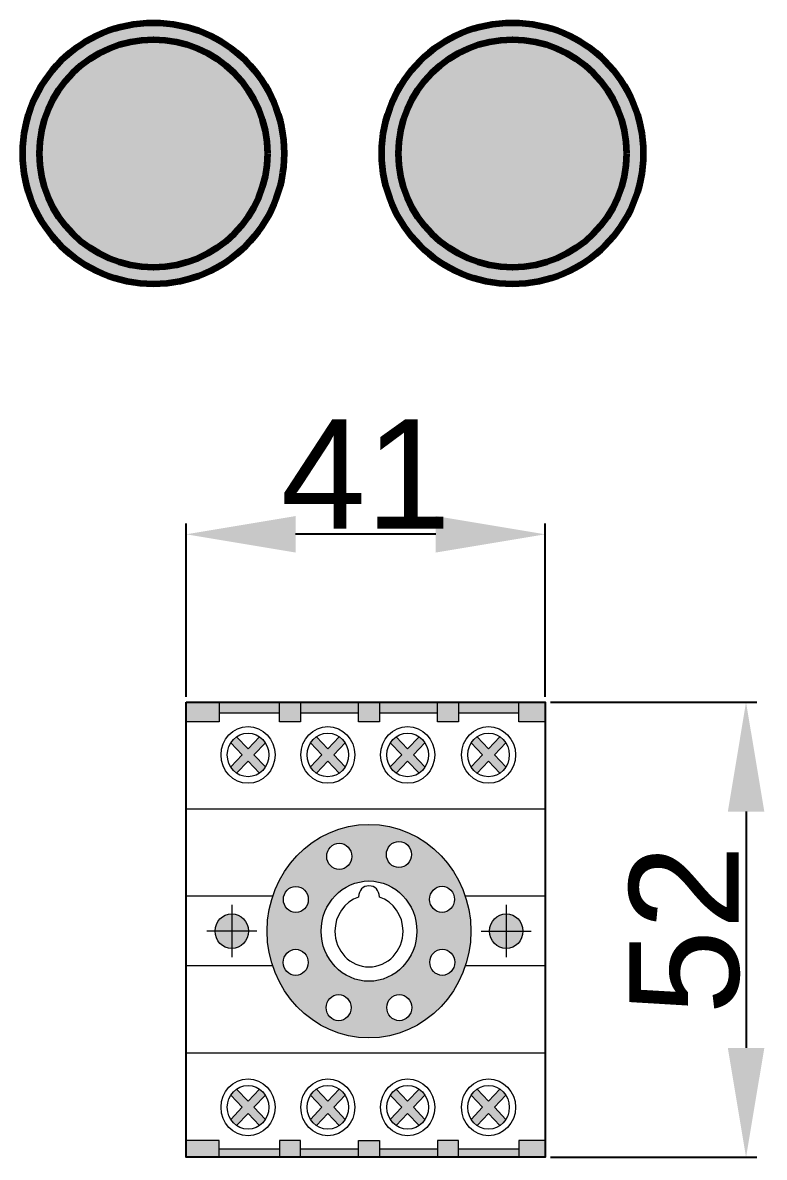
# Model space of a CAD drawing. Header units: millimetres. Extents: x 2499 to 4503, y 2704 to 3691.
# Drawn here: x 3005.8 to 3090.5, y 2974.6 to 3104.2 of the extents above; entities that cross this region are included whole.
import ezdxf

# ---------------------------------------------------------------- set-up
doc = ezdxf.new("R2010")
doc.units = ezdxf.units.MM
doc.layers.add('Geometría', color=7, linetype='Continuous', true_color=0x008000)
doc.layers.add('Rellenos sólidos', color=7, linetype='Continuous', true_color=0xffffff)
doc.layers.add('Imágenes', color=250, linetype='Continuous')
doc.styles.get("Standard").update_dxf_attribs({"font": 'arial.ttf'})
doc.dimstyles.new('ISO-25', dxfattribs={"dimtxt": 2.5, "dimasz": 2.5, "dimexe": 1.25, "dimexo": 0.625, "dimtad": 1, "dimtxsty": 'Standard', "dimcen": 2.5, "dimadec": 0, "dimazin": 0, "dimtfac": 1, "dimtmove": 0, "dimatfit": 3, "dimfxl": 1, "dimarcsym": 0})

# ---------------------------------------------------------------- blocks, each defined once
blk = doc.blocks.new('*D12')
at = {"layer": 'Defpoints', "color": 0, "transparency": 16777216}
for p in [(3065.45, 3026.57), (3065.45, 2974.57), (3088.4, 2974.57)]:
    blk.add_point(p, dxfattribs=at)
at = {"layer": 'Rellenos sólidos', "color": 0, "lineweight": -2, "transparency": 16777216}
for p, q in [((3066.08, 3026.57), (3089.65, 3026.57)), ((3088.4, 3014.07), (3088.4, 2987.07)), ((3066.08, 2974.57), (3089.65, 2974.57))]:
    blk.add_line(p, q, dxfattribs=at)
at = {"layer": 'Rellenos sólidos', "color": 0, "transparency": 16777216}
for points in [[(3086.32, 3014.07), (3090.49, 3014.07), (3088.4, 3026.57)], [(3086.32, 2987.07), (3090.49, 2987.07), (3088.4, 2974.57)]]:
    blk.add_solid(points, dxfattribs=at)
at = {"layer": 'Rellenos sólidos', "color": 0, "transparency": 16777216, "insert": (3081.4, 3000.57), "char_height": 12.5, "attachment_point": 5, "rotation": 90}
blk.add_mtext('52', dxfattribs=at)
blk = doc.blocks.new('*D13')
at = {"layer": 'Defpoints', "color": 0, "transparency": 16777216}
for p in [(3024.45, 3045.75), (3024.45, 3026.57), (3065.45, 3026.57)]:
    blk.add_point(p, dxfattribs=at)
at = {"layer": 'Rellenos sólidos', "color": 0, "lineweight": -2, "transparency": 16777216}
for p, q in [((3024.45, 3027.19), (3024.45, 3047)), ((3065.45, 3027.19), (3065.45, 3047)), ((3052.95, 3045.75), (3036.95, 3045.75))]:
    blk.add_line(p, q, dxfattribs=at)
at = {"layer": 'Rellenos sólidos', "color": 0, "transparency": 16777216}
for points in [[(3036.95, 3047.84), (3036.95, 3043.67), (3024.45, 3045.75)], [(3052.95, 3047.84), (3052.95, 3043.67), (3065.45, 3045.75)]]:
    blk.add_solid(points, dxfattribs=at)
at = {"layer": 'Rellenos sólidos', "color": 0, "transparency": 16777216, "insert": (3044.95, 3052.65), "char_height": 12.5, "attachment_point": 5}
blk.add_mtext('41', dxfattribs=at)

msp = doc.modelspace()

# ---------------------------------------------------------------- hatches: boundary and pattern name
at = {"layer": 'Imágenes', "true_color": 0xcd2027, "transparency": 33554681}
h = msp.add_hatch(color=242, dxfattribs=at)
h.dxf.hatch_style = 1
h.paths.add_polyline_path([(3005.771, 3089.274, 1), (3035.637, 3089.274, 1)])
h.paths.add_polyline_path([(3033.726, 3089.274, -1), (3007.682, 3089.274, -1)], flags=0)
h.paths.add_polyline_path([(3007.682, 3089.274, 1), (3033.726, 3089.274, 1)], flags=16)
at = {"layer": 'Imágenes', "true_color": 0x139b48, "transparency": 33554681}
h = msp.add_hatch(color=114, dxfattribs=at)
h.dxf.hatch_style = 1
h.paths.add_polyline_path([(3046.792, 3089.274, 1), (3076.658, 3089.274, 1)])
h.paths.add_polyline_path([(3074.747, 3089.274, -1), (3048.703, 3089.274, -1)], flags=16)
at = {"layer": 'Imágenes', "true_color": 0xed1f24, "transparency": 33554681}
h = msp.add_hatch(color=240, dxfattribs=at)
h.dxf.hatch_style = 1
h.paths.add_polyline_path([(3007.682, 3089.274, 1), (3033.726, 3089.274, 1)])
at = {"layer": 'Imágenes', "true_color": 0x58ba48, "transparency": 33554681}
h = msp.add_hatch(color=85, dxfattribs=at)
h.dxf.hatch_style = 1
h.paths.add_polyline_path([(3048.703, 3089.274, 1), (3074.747, 3089.274, 1)])
at = {"layer": 'Imágenes', "transparency": 33554681}
h = msp.add_hatch(color=256, dxfattribs=at)
h.dxf.hatch_style = 1
h.paths.add_polyline_path([(3028.222, 3026.57), (3024.451, 3026.57), (3024.451, 3024.321), (3028.222, 3024.321)])
h.paths.add_polyline_path([(3037.488, 3026.57), (3035.112, 3026.57), (3035.112, 3024.321), (3037.488, 3024.321)])
h.paths.add_polyline_path([(3046.517, 3026.57), (3044.141, 3026.57), (3044.141, 3024.321), (3046.517, 3024.321)])
h.paths.add_polyline_path([(3055.546, 3026.57), (3053.169, 3026.57), (3053.169, 3024.321), (3055.546, 3024.321)])
h.paths.add_polyline_path([(3065.451, 3026.57), (3062.436, 3026.57), (3062.436, 3024.321), (3065.451, 3024.321)])
h.paths.add_polyline_path([(3062.436, 2975.508), (3055.546, 2975.508), (3055.546, 2974.57), (3062.436, 2974.57)])
h.paths.add_polyline_path([(3053.169, 2975.508), (3046.517, 2975.508), (3046.517, 2974.57), (3053.169, 2974.57)])
h.paths.add_polyline_path([(3044.141, 2975.508), (3037.488, 2975.508), (3037.488, 2974.57), (3044.141, 2974.57)])
h.paths.add_polyline_path([(3035.112, 2975.508), (3028.222, 2975.508), (3028.222, 2974.57), (3035.112, 2974.57)])
h.paths.add_polyline_path([(3035.112, 3026.57), (3028.222, 3026.57), (3028.222, 3025.317), (3035.112, 3025.317)])
h.paths.add_polyline_path([(3044.141, 3026.57), (3037.488, 3026.57), (3037.488, 3025.317), (3044.141, 3025.317)])
h.paths.add_polyline_path([(3053.169, 3026.57), (3046.517, 3026.57), (3046.517, 3025.317), (3053.169, 3025.317)])
h.paths.add_polyline_path([(3062.436, 3026.57), (3055.546, 3026.57), (3055.546, 3025.317), (3062.436, 3025.317)])
at = {"layer": 'Imágenes', "true_color": 0x000000, "transparency": 33554681}
h = msp.add_hatch(color=18, dxfattribs=at)
h.dxf.hatch_style = 1
edge = h.paths.add_edge_path()
edge.add_spline(control_points=[(3033.493, 3021.917), (3033.316, 3022.196), (3033.087, 3022.435), (3032.821, 3022.621)], knot_values=[3.3693747, 3.3693747, 3.3693747, 3.3693747, 3.6309776, 3.6309776, 3.6309776, 3.6309776], degree=3, periodic=0)
edge.add_line((3032.821, 3022.621), (3031.511, 3021.249))
edge.add_line((3031.511, 3021.249), (3030.204, 3022.62))
edge.add_spline(control_points=[(3030.204, 3022.62), (3029.937, 3022.435), (3029.708, 3022.195), (3029.532, 3021.916)], knot_values=[0.3691368, 0.3691368, 0.3691368, 0.3691368, 0.6308898, 0.6308898, 0.6308898, 0.6308898], degree=3, periodic=0)
edge.add_line((3029.532, 3021.916), (3030.84, 3020.545))
edge.add_line((3030.84, 3020.545), (3029.531, 3019.172))
edge.add_spline(control_points=[(3029.531, 3019.172), (3029.708, 3018.893), (3029.937, 3018.653), (3030.203, 3018.468)], knot_values=[1.3689653, 1.3689653, 1.3689653, 1.3689653, 1.6307168, 1.6307168, 1.6307168, 1.6307168], degree=3, periodic=0)
edge.add_line((3030.203, 3018.468), (3031.511, 3019.84))
edge.add_line((3031.511, 3019.84), (3032.821, 3018.467))
edge.add_spline(control_points=[(3032.821, 3018.467), (3033.087, 3018.653), (3033.316, 3018.892), (3033.493, 3019.172)], knot_values=[2.3691689, 2.3691689, 2.3691689, 2.3691689, 2.6307701, 2.6307701, 2.6307701, 2.6307701], degree=3, periodic=0)
edge.add_line((3033.493, 3019.172), (3032.184, 3020.545))
edge.add_line((3032.184, 3020.545), (3033.493, 3021.917))
edge = h.paths.add_edge_path()
edge.add_line((3041.299, 3020.545), (3042.608, 3021.917))
edge.add_spline(control_points=[(3042.608, 3021.917), (3042.431, 3022.196), (3042.202, 3022.435), (3041.936, 3022.621)], knot_values=[3.3693704, 3.3693704, 3.3693704, 3.3693704, 3.6309425, 3.6309425, 3.6309425, 3.6309425], degree=3, periodic=0)
edge.add_line((3041.936, 3022.621), (3040.628, 3021.249))
edge.add_line((3040.628, 3021.249), (3039.319, 3022.62))
edge.add_spline(control_points=[(3039.319, 3022.62), (3039.052, 3022.435), (3038.824, 3022.195), (3038.647, 3021.916)], knot_values=[0.3692049, 0.3692049, 0.3692049, 0.3692049, 0.6307779, 0.6307779, 0.6307779, 0.6307779], degree=3, periodic=0)
edge.add_line((3038.647, 3021.916), (3039.955, 3020.545))
edge.add_line((3039.955, 3020.545), (3038.647, 3019.172))
edge.add_spline(control_points=[(3038.647, 3019.172), (3038.823, 3018.893), (3039.052, 3018.653), (3039.318, 3018.468)], knot_values=[1.3690773, 1.3690773, 1.3690773, 1.3690773, 1.6306486, 1.6306486, 1.6306486, 1.6306486], degree=3, periodic=0)
edge.add_line((3039.318, 3018.468), (3040.628, 3019.84))
edge.add_line((3040.628, 3019.84), (3041.937, 3018.467))
edge.add_spline(control_points=[(3041.937, 3018.467), (3042.203, 3018.653), (3042.432, 3018.893), (3042.608, 3019.172)], knot_values=[2.3692039, 2.3692039, 2.3692039, 2.3692039, 2.6307744, 2.6307744, 2.6307744, 2.6307744], degree=3, periodic=0)
edge.add_line((3042.608, 3019.172), (3041.299, 3020.545))
edge = h.paths.add_edge_path()
edge.add_line((3050.415, 3020.545), (3051.724, 3021.917))
edge.add_spline(control_points=[(3051.724, 3021.917), (3051.548, 3022.196), (3051.319, 3022.435), (3051.052, 3022.62)], knot_values=[3.3693599, 3.3693599, 3.3693599, 3.3693599, 3.6309036, 3.6309036, 3.6309036, 3.6309036], degree=3, periodic=0)
edge.add_line((3051.052, 3022.62), (3049.743, 3021.249))
edge.add_line((3049.743, 3021.249), (3048.434, 3022.62))
edge.add_spline(control_points=[(3048.434, 3022.62), (3048.168, 3022.435), (3047.939, 3022.195), (3047.762, 3021.916)], knot_values=[0.3692048, 0.3692048, 0.3692048, 0.3692048, 0.6307776, 0.6307776, 0.6307776, 0.6307776], degree=3, periodic=0)
edge.add_line((3047.762, 3021.916), (3049.071, 3020.545))
edge.add_line((3049.071, 3020.545), (3047.762, 3019.172))
edge.add_spline(control_points=[(3047.762, 3019.172), (3047.939, 3018.893), (3048.168, 3018.653), (3048.434, 3018.468)], knot_values=[1.3690776, 1.3690776, 1.3690776, 1.3690776, 1.6306488, 1.6306488, 1.6306488, 1.6306488], degree=3, periodic=0)
edge.add_line((3048.434, 3018.468), (3049.743, 3019.84))
edge.add_line((3049.743, 3019.84), (3051.053, 3018.467))
edge.add_spline(control_points=[(3051.053, 3018.467), (3051.319, 3018.653), (3051.548, 3018.893), (3051.725, 3019.172)], knot_values=[2.3692428, 2.3692428, 2.3692428, 2.3692428, 2.6307849, 2.6307849, 2.6307849, 2.6307849], degree=3, periodic=0)
edge.add_line((3051.725, 3019.172), (3050.415, 3020.545))
edge = h.paths.add_edge_path()
edge.add_line((3059.653, 3020.545), (3060.963, 3021.916))
edge.add_spline(control_points=[(3060.963, 3021.916), (3060.786, 3022.195), (3060.557, 3022.435), (3060.29, 3022.621)], knot_values=[3.3692596, 3.3692596, 3.3692596, 3.3692596, 3.6310082, 3.6310082, 3.6310082, 3.6310082], degree=3, periodic=0)
edge.add_line((3060.29, 3022.621), (3058.982, 3021.249))
edge.add_line((3058.982, 3021.249), (3057.673, 3022.62))
edge.add_spline(control_points=[(3057.673, 3022.62), (3057.407, 3022.435), (3057.178, 3022.195), (3057.001, 3021.916)], knot_values=[0.369207, 0.369207, 0.369207, 0.369207, 0.6307791, 0.6307791, 0.6307791, 0.6307791], degree=3, periodic=0)
edge.add_line((3057.001, 3021.916), (3058.309, 3020.545))
edge.add_line((3058.309, 3020.545), (3057.001, 3019.172))
edge.add_spline(control_points=[(3057.001, 3019.172), (3057.177, 3018.893), (3057.406, 3018.653), (3057.672, 3018.468)], knot_values=[1.3690761, 1.3690761, 1.3690761, 1.3690761, 1.6306466, 1.6306466, 1.6306466, 1.6306466], degree=3, periodic=0)
edge.add_line((3057.672, 3018.468), (3058.982, 3019.84))
edge.add_line((3058.982, 3019.84), (3060.291, 3018.467))
edge.add_spline(control_points=[(3060.291, 3018.467), (3060.557, 3018.653), (3060.786, 3018.893), (3060.963, 3019.172)], knot_values=[2.3691382, 2.3691382, 2.3691382, 2.3691382, 2.6308852, 2.6308852, 2.6308852, 2.6308852], degree=3, periodic=0)
edge.add_line((3060.963, 3019.172), (3059.653, 3020.545))
edge = h.paths.add_edge_path()
edge.add_line((3032.184, 2980.281), (3033.493, 2981.653))
edge.add_spline(control_points=[(3033.493, 2981.653), (3033.316, 2981.932), (3033.087, 2982.172), (3032.82, 2982.357)], knot_values=[3.3693768, 3.3693768, 3.3693768, 3.3693768, 3.6311163, 3.6311163, 3.6311163, 3.6311163], degree=3, periodic=0)
edge.add_line((3032.82, 2982.357), (3031.511, 2980.985))
edge.add_line((3031.511, 2980.985), (3030.204, 2982.357))
edge.add_spline(control_points=[(3030.204, 2982.357), (3029.938, 2982.171), (3029.708, 2981.931), (3029.532, 2981.652)], knot_values=[0.3689983, 0.3689983, 0.3689983, 0.3689983, 0.6308877, 0.6308877, 0.6308877, 0.6308877], degree=3, periodic=0)
edge.add_line((3029.532, 2981.652), (3030.84, 2980.281))
edge.add_line((3030.84, 2980.281), (3029.531, 2978.909))
edge.add_spline(control_points=[(3029.531, 2978.909), (3029.708, 2978.629), (3029.937, 2978.389), (3030.203, 2978.204)], knot_values=[1.3688249, 1.3688249, 1.3688249, 1.3688249, 1.6307162, 1.6307162, 1.6307162, 1.6307162], degree=3, periodic=0)
edge.add_line((3030.203, 2978.204), (3031.511, 2979.577))
edge.add_line((3031.511, 2979.577), (3032.821, 2978.203))
edge.add_spline(control_points=[(3032.821, 2978.203), (3033.087, 2978.389), (3033.316, 2978.629), (3033.493, 2978.908)], knot_values=[2.3691695, 2.3691695, 2.3691695, 2.3691695, 2.6309105, 2.6309105, 2.6309105, 2.6309105], degree=3, periodic=0)
edge.add_line((3033.493, 2978.908), (3032.184, 2980.281))
edge = h.paths.add_edge_path()
edge.add_line((3040.628, 2979.577), (3041.937, 2978.204))
edge.add_spline(control_points=[(3041.937, 2978.204), (3042.203, 2978.389), (3042.432, 2978.629), (3042.609, 2978.908)], knot_values=[2.3692046, 2.3692046, 2.3692046, 2.3692046, 2.6309147, 2.6309147, 2.6309147, 2.6309147], degree=3, periodic=0)
edge.add_line((3042.609, 2978.908), (3041.299, 2980.281))
edge.add_line((3041.299, 2980.281), (3042.608, 2981.653))
edge.add_spline(control_points=[(3042.608, 2981.653), (3042.431, 2981.932), (3042.202, 2982.172), (3041.936, 2982.357)], knot_values=[3.3693725, 3.3693725, 3.3693725, 3.3693725, 3.6310811, 3.6310811, 3.6310811, 3.6310811], degree=3, periodic=0)
edge.add_line((3041.936, 2982.357), (3040.628, 2980.985))
edge.add_line((3040.628, 2980.985), (3039.319, 2982.357))
edge.add_spline(control_points=[(3039.319, 2982.357), (3039.053, 2982.171), (3038.824, 2981.931), (3038.647, 2981.652)], knot_values=[0.3690663, 0.3690663, 0.3690663, 0.3690663, 0.6307758, 0.6307758, 0.6307758, 0.6307758], degree=3, periodic=0)
edge.add_line((3038.647, 2981.652), (3039.955, 2980.281))
edge.add_line((3039.955, 2980.281), (3038.646, 2978.909))
edge.add_spline(control_points=[(3038.646, 2978.909), (3038.823, 2978.629), (3039.052, 2978.389), (3039.318, 2978.204)], knot_values=[1.368937, 1.368937, 1.368937, 1.368937, 1.6306479, 1.6306479, 1.6306479, 1.6306479], degree=3, periodic=0)
edge.add_line((3039.318, 2978.204), (3040.628, 2979.577))
edge = h.paths.add_edge_path()
edge.add_line((3050.415, 2980.281), (3051.724, 2981.653))
edge.add_spline(control_points=[(3051.724, 2981.653), (3051.548, 2981.932), (3051.318, 2982.172), (3051.052, 2982.357)], knot_values=[3.3693621, 3.3693621, 3.3693621, 3.3693621, 3.6310422, 3.6310422, 3.6310422, 3.6310422], degree=3, periodic=0)
edge.add_line((3051.052, 2982.357), (3049.743, 2980.985))
edge.add_line((3049.743, 2980.985), (3048.435, 2982.357))
edge.add_spline(control_points=[(3048.435, 2982.357), (3048.168, 2982.171), (3047.939, 2981.931), (3047.762, 2981.652)], knot_values=[0.3690662, 0.3690662, 0.3690662, 0.3690662, 0.6307754, 0.6307754, 0.6307754, 0.6307754], degree=3, periodic=0)
edge.add_line((3047.762, 2981.652), (3049.071, 2980.281))
edge.add_line((3049.071, 2980.281), (3047.762, 2978.909))
edge.add_spline(control_points=[(3047.762, 2978.909), (3047.939, 2978.629), (3048.168, 2978.389), (3048.434, 2978.204)], knot_values=[1.3689372, 1.3689372, 1.3689372, 1.3689372, 1.6306481, 1.6306481, 1.6306481, 1.6306481], degree=3, periodic=0)
edge.add_line((3048.434, 2978.204), (3049.743, 2979.577))
edge.add_line((3049.743, 2979.577), (3051.053, 2978.204))
edge.add_spline(control_points=[(3051.053, 2978.204), (3051.319, 2978.389), (3051.548, 2978.629), (3051.725, 2978.908)], knot_values=[2.3692434, 2.3692434, 2.3692434, 2.3692434, 2.6309253, 2.6309253, 2.6309253, 2.6309253], degree=3, periodic=0)
edge.add_line((3051.725, 2978.908), (3050.415, 2980.281))
edge = h.paths.add_edge_path()
edge.add_line((3059.653, 2980.281), (3060.963, 2981.652))
edge.add_spline(control_points=[(3060.963, 2981.652), (3060.786, 2981.932), (3060.557, 2982.172), (3060.29, 2982.357)], knot_values=[3.3692618, 3.3692618, 3.3692618, 3.3692618, 3.6311468, 3.6311468, 3.6311468, 3.6311468], degree=3, periodic=0)
edge.add_line((3060.29, 2982.357), (3058.982, 2980.985))
edge.add_line((3058.982, 2980.985), (3057.673, 2982.357))
edge.add_spline(control_points=[(3057.673, 2982.357), (3057.407, 2982.171), (3057.178, 2981.931), (3057.001, 2981.652)], knot_values=[0.3690684, 0.3690684, 0.3690684, 0.3690684, 0.6307769, 0.6307769, 0.6307769, 0.6307769], degree=3, periodic=0)
edge.add_line((3057.001, 2981.652), (3058.309, 2980.281))
edge.add_line((3058.309, 2980.281), (3057, 2978.909))
edge.add_spline(control_points=[(3057, 2978.909), (3057.177, 2978.629), (3057.406, 2978.389), (3057.672, 2978.204)], knot_values=[1.3689358, 1.3689358, 1.3689358, 1.3689358, 1.6306459, 1.6306459, 1.6306459, 1.6306459], degree=3, periodic=0)
edge.add_line((3057.672, 2978.204), (3058.982, 2979.577))
edge.add_line((3058.982, 2979.577), (3060.291, 2978.203))
edge.add_spline(control_points=[(3060.291, 2978.203), (3060.557, 2978.389), (3060.786, 2978.629), (3060.963, 2978.909)], knot_values=[2.3691388, 2.3691388, 2.3691388, 2.3691388, 2.6310256, 2.6310256, 2.6310256, 2.6310256], degree=3, periodic=0)
edge.add_line((3060.963, 2978.909), (3059.653, 2980.281))
at = {"layer": 'Imágenes', "transparency": 33554681}
h = msp.add_hatch(color=256, dxfattribs=at)
h.dxf.hatch_style = 1
edge = h.paths.add_edge_path(flags=0)
edge.add_spline(control_points=[(3045.329, 2996.327), (3047.476, 2996.327), (3049.226, 2998.162), (3049.226, 3000.412)], knot_values=[2, 2, 2, 2, 3, 3, 3, 3], degree=3, periodic=0)
edge.add_spline(control_points=[(3049.226, 3000.412), (3049.226, 3002.182), (3048.115, 3003.778), (3046.518, 3004.304)], knot_values=[3, 3, 3, 3, 3.9998416, 3.9998416, 3.9998416, 3.9998416], degree=3, periodic=0)
edge.add_spline(control_points=[(3046.518, 3004.304), (3046.518, 3004.319), (3046.518, 3004.333), (3046.518, 3004.347)], knot_values=[0.0280486, 0.0280486, 0.0280486, 0.0280486, 1, 1, 1, 1], degree=3, periodic=0)
edge.add_spline(control_points=[(3046.518, 3004.347), (3046.518, 3005.033), (3045.984, 3005.592), (3045.329, 3005.592)], knot_values=[1, 1, 1, 1, 2, 2, 2, 2], degree=3, periodic=0)
edge.add_spline(control_points=[(3045.329, 3005.592), (3044.675, 3005.592), (3044.142, 3005.033), (3044.142, 3004.347)], knot_values=[2, 2, 2, 2, 3, 3, 3, 3], degree=3, periodic=0)
edge.add_spline(control_points=[(3044.142, 3004.347), (3044.142, 3004.333), (3044.142, 3004.319), (3044.142, 3004.305)], knot_values=[3, 3, 3, 3, 3.9664091, 3.9664091, 3.9664091, 3.9664091], degree=3, periodic=0)
edge.add_spline(control_points=[(3044.142, 3004.305), (3042.544, 3003.778), (3041.433, 3002.182), (3041.433, 3000.412)], knot_values=[0, 0, 0, 0, 1, 1, 1, 1], degree=3, periodic=0)
edge.add_spline(control_points=[(3041.433, 3000.412), (3041.433, 2998.162), (3043.184, 2996.327), (3045.329, 2996.327)], knot_values=[1, 1, 1, 1, 2, 2, 2, 2], degree=3, periodic=0)
edge = h.paths.add_edge_path()
edge.add_spline(control_points=[(3056.971, 3000.412), (3056.971, 3007.132), (3051.742, 3012.614), (3045.329, 3012.614)], knot_values=[3, 3, 3, 3, 4, 4, 4, 4], degree=3, periodic=0)
edge.add_spline(control_points=[(3045.329, 3012.614), (3038.918, 3012.614), (3033.687, 3007.132), (3033.687, 3000.412)], knot_values=[0, 0, 0, 0, 1, 1, 1, 1], degree=3, periodic=0)
edge.add_spline(control_points=[(3033.687, 3000.412), (3033.687, 2993.69), (3038.918, 2988.209), (3045.329, 2988.209)], knot_values=[1, 1, 1, 1, 2, 2, 2, 2], degree=3, periodic=0)
edge.add_spline(control_points=[(3045.329, 2988.209), (3051.742, 2988.209), (3056.971, 2993.69), (3056.971, 3000.412)], knot_values=[2, 2, 2, 2, 3, 3, 3, 3], degree=3, periodic=0)
edge = h.paths.add_edge_path(flags=16)
edge.add_spline(control_points=[(3052.246, 3004.042), (3052.246, 3004.866), (3052.885, 3005.537), (3053.671, 3005.537)], knot_values=[0, 0, 0, 0, 1, 1, 1, 1], degree=3, periodic=0)
edge.add_spline(control_points=[(3053.671, 3005.537), (3054.456, 3005.537), (3055.096, 3004.866), (3055.096, 3004.042)], knot_values=[3, 3, 3, 3, 4, 4, 4, 4], degree=3, periodic=0)
edge.add_spline(control_points=[(3055.096, 3004.042), (3055.096, 3003.22), (3054.456, 3002.549), (3053.671, 3002.549)], knot_values=[2, 2, 2, 2, 3, 3, 3, 3], degree=3, periodic=0)
edge.add_spline(control_points=[(3053.671, 3002.549), (3052.885, 3002.549), (3052.246, 3003.22), (3052.246, 3004.042)], knot_values=[1, 1, 1, 1, 2, 2, 2, 2], degree=3, periodic=0)
edge = h.paths.add_edge_path(flags=16)
edge.add_spline(control_points=[(3050.168, 3009.168), (3050.168, 3008.345), (3049.528, 3007.673), (3048.742, 3007.673)], knot_values=[2, 2, 2, 2, 3, 3, 3, 3], degree=3, periodic=0)
edge.add_spline(control_points=[(3048.742, 3007.673), (3047.957, 3007.673), (3047.317, 3008.345), (3047.317, 3009.168)], knot_values=[1, 1, 1, 1, 2, 2, 2, 2], degree=3, periodic=0)
edge.add_spline(control_points=[(3047.317, 3009.168), (3047.317, 3009.991), (3047.957, 3010.661), (3048.742, 3010.661)], knot_values=[0, 0, 0, 0, 1, 1, 1, 1], degree=3, periodic=0)
edge.add_spline(control_points=[(3048.742, 3010.661), (3049.528, 3010.661), (3050.168, 3009.991), (3050.168, 3009.168)], knot_values=[3, 3, 3, 3, 4, 4, 4, 4], degree=3, periodic=0)
edge = h.paths.add_edge_path(flags=16)
edge.add_spline(control_points=[(3045.329, 3006.14), (3048.339, 3006.14), (3050.794, 3003.567), (3050.794, 3000.412)], knot_values=[3, 3, 3, 3, 4, 4, 4, 4], degree=3, periodic=0)
edge.add_spline(control_points=[(3050.794, 3000.412), (3050.794, 2997.257), (3048.339, 2994.684), (3045.329, 2994.684)], knot_values=[2, 2, 2, 2, 3, 3, 3, 3], degree=3, periodic=0)
edge.add_spline(control_points=[(3045.329, 2994.684), (3042.32, 2994.684), (3039.865, 2997.257), (3039.865, 3000.412)], knot_values=[1, 1, 1, 1, 2, 2, 2, 2], degree=3, periodic=0)
edge.add_spline(control_points=[(3039.865, 3000.412), (3039.865, 3003.567), (3042.32, 3006.14), (3045.329, 3006.14)], knot_values=[0, 0, 0, 0, 1, 1, 1, 1], degree=3, periodic=0)
edge = h.paths.add_edge_path(flags=0)
edge.add_spline(control_points=[(3046.518, 3004.304), (3048.115, 3003.778), (3049.226, 3002.182), (3049.226, 3000.412)], knot_values=[3, 3, 3, 3, 3.9998416, 3.9998416, 3.9998416, 3.9998416], degree=3, periodic=0)
edge.add_spline(control_points=[(3049.226, 3000.412), (3049.226, 2998.162), (3047.476, 2996.327), (3045.329, 2996.327)], knot_values=[2, 2, 2, 2, 3, 3, 3, 3], degree=3, periodic=0)
edge.add_spline(control_points=[(3045.329, 2996.327), (3043.184, 2996.327), (3041.433, 2998.162), (3041.433, 3000.412)], knot_values=[1, 1, 1, 1, 2, 2, 2, 2], degree=3, periodic=0)
edge.add_spline(control_points=[(3041.433, 3000.412), (3041.433, 3002.182), (3042.544, 3003.778), (3044.142, 3004.305)], knot_values=[0, 0, 0, 0, 1, 1, 1, 1], degree=3, periodic=0)
edge.add_spline(control_points=[(3044.142, 3004.305), (3044.142, 3004.319), (3044.142, 3004.333), (3044.142, 3004.347)], knot_values=[3, 3, 3, 3, 3.9664091, 3.9664091, 3.9664091, 3.9664091], degree=3, periodic=0)
edge.add_spline(control_points=[(3044.142, 3004.347), (3044.142, 3005.033), (3044.675, 3005.592), (3045.329, 3005.592)], knot_values=[2, 2, 2, 2, 3, 3, 3, 3], degree=3, periodic=0)
edge.add_spline(control_points=[(3045.329, 3005.592), (3045.984, 3005.592), (3046.518, 3005.033), (3046.518, 3004.347)], knot_values=[1, 1, 1, 1, 2, 2, 2, 2], degree=3, periodic=0)
edge.add_spline(control_points=[(3046.518, 3004.347), (3046.518, 3004.333), (3046.518, 3004.319), (3046.518, 3004.304)], knot_values=[0.0280486, 0.0280486, 0.0280486, 0.0280486, 1, 1, 1, 1], degree=3, periodic=0)
edge = h.paths.add_edge_path(flags=16)
edge.add_spline(control_points=[(3053.699, 2998.348), (3054.484, 2998.348), (3055.124, 2997.677), (3055.124, 2996.855)], knot_values=[3, 3, 3, 3, 4, 4, 4, 4], degree=3, periodic=0)
edge.add_spline(control_points=[(3055.124, 2996.855), (3055.124, 2996.031), (3054.484, 2995.36), (3053.699, 2995.36)], knot_values=[2, 2, 2, 2, 3, 3, 3, 3], degree=3, periodic=0)
edge.add_spline(control_points=[(3053.699, 2995.36), (3052.914, 2995.36), (3052.274, 2996.031), (3052.274, 2996.855)], knot_values=[1, 1, 1, 1, 2, 2, 2, 2], degree=3, periodic=0)
edge.add_spline(control_points=[(3052.274, 2996.855), (3052.274, 2997.677), (3052.914, 2998.348), (3053.699, 2998.348)], knot_values=[0, 0, 0, 0, 1, 1, 1, 1], degree=3, periodic=0)
edge = h.paths.add_edge_path(flags=16)
edge.add_spline(control_points=[(3043.35, 3008.953), (3043.35, 3008.13), (3042.71, 3007.459), (3041.924, 3007.459)], knot_values=[2, 2, 2, 2, 3, 3, 3, 3], degree=3, periodic=0)
edge.add_spline(control_points=[(3041.924, 3007.459), (3041.14, 3007.459), (3040.499, 3008.13), (3040.499, 3008.953)], knot_values=[1, 1, 1, 1, 2, 2, 2, 2], degree=3, periodic=0)
edge.add_spline(control_points=[(3040.499, 3008.953), (3040.499, 3009.776), (3041.14, 3010.447), (3041.924, 3010.447)], knot_values=[0, 0, 0, 0, 1, 1, 1, 1], degree=3, periodic=0)
edge.add_spline(control_points=[(3041.924, 3010.447), (3042.71, 3010.447), (3043.35, 3009.776), (3043.35, 3008.953)], knot_values=[3, 3, 3, 3, 4, 4, 4, 4], degree=3, periodic=0)
edge = h.paths.add_edge_path(flags=16)
edge.add_spline(control_points=[(3036.973, 3005.522), (3037.758, 3005.522), (3038.398, 3004.851), (3038.398, 3004.027)], knot_values=[3, 3, 3, 3, 4, 4, 4, 4], degree=3, periodic=0)
edge.add_spline(control_points=[(3038.398, 3004.027), (3038.398, 3003.204), (3037.758, 3002.534), (3036.973, 3002.534)], knot_values=[2, 2, 2, 2, 3, 3, 3, 3], degree=3, periodic=0)
edge.add_spline(control_points=[(3036.973, 3002.534), (3036.187, 3002.534), (3035.547, 3003.204), (3035.547, 3004.027)], knot_values=[1, 1, 1, 1, 2, 2, 2, 2], degree=3, periodic=0)
edge.add_spline(control_points=[(3035.547, 3004.027), (3035.547, 3004.851), (3036.187, 3005.522), (3036.973, 3005.522)], knot_values=[0, 0, 0, 0, 1, 1, 1, 1], degree=3, periodic=0)
edge = h.paths.add_edge_path(flags=16)
edge.add_spline(control_points=[(3048.787, 2993.168), (3049.572, 2993.168), (3050.212, 2992.498), (3050.212, 2991.675)], knot_values=[3, 3, 3, 3, 4, 4, 4, 4], degree=3, periodic=0)
edge.add_spline(control_points=[(3050.212, 2991.675), (3050.212, 2990.852), (3049.572, 2990.18), (3048.787, 2990.18)], knot_values=[2, 2, 2, 2, 3, 3, 3, 3], degree=3, periodic=0)
edge.add_spline(control_points=[(3048.787, 2990.18), (3048.002, 2990.18), (3047.361, 2990.852), (3047.361, 2991.675)], knot_values=[1, 1, 1, 1, 2, 2, 2, 2], degree=3, periodic=0)
edge.add_spline(control_points=[(3047.361, 2991.675), (3047.361, 2992.498), (3048.002, 2993.168), (3048.787, 2993.168)], knot_values=[0, 0, 0, 0, 1, 1, 1, 1], degree=3, periodic=0)
edge = h.paths.add_edge_path(flags=16)
edge.add_spline(control_points=[(3036.956, 2998.333), (3037.741, 2998.333), (3038.382, 2997.662), (3038.382, 2996.839)], knot_values=[3, 3, 3, 3, 4, 4, 4, 4], degree=3, periodic=0)
edge.add_spline(control_points=[(3038.382, 2996.839), (3038.382, 2996.016), (3037.741, 2995.345), (3036.956, 2995.345)], knot_values=[2, 2, 2, 2, 3, 3, 3, 3], degree=3, periodic=0)
edge.add_spline(control_points=[(3036.956, 2995.345), (3036.171, 2995.345), (3035.531, 2996.016), (3035.531, 2996.839)], knot_values=[1, 1, 1, 1, 2, 2, 2, 2], degree=3, periodic=0)
edge.add_spline(control_points=[(3035.531, 2996.839), (3035.531, 2997.662), (3036.171, 2998.333), (3036.956, 2998.333)], knot_values=[0, 0, 0, 0, 1, 1, 1, 1], degree=3, periodic=0)
edge = h.paths.add_edge_path(flags=16)
edge.add_spline(control_points=[(3041.862, 2993.162), (3042.647, 2993.162), (3043.287, 2992.491), (3043.287, 2991.668)], knot_values=[3, 3, 3, 3, 4, 4, 4, 4], degree=3, periodic=0)
edge.add_spline(control_points=[(3043.287, 2991.668), (3043.287, 2990.845), (3042.647, 2990.174), (3041.862, 2990.174)], knot_values=[2, 2, 2, 2, 3, 3, 3, 3], degree=3, periodic=0)
edge.add_spline(control_points=[(3041.862, 2990.174), (3041.076, 2990.174), (3040.436, 2990.845), (3040.436, 2991.668)], knot_values=[1, 1, 1, 1, 2, 2, 2, 2], degree=3, periodic=0)
edge.add_spline(control_points=[(3040.436, 2991.668), (3040.436, 2992.491), (3041.076, 2993.162), (3041.862, 2993.162)], knot_values=[0, 0, 0, 0, 1, 1, 1, 1], degree=3, periodic=0)
edge = h.paths.add_edge_path()
edge.add_line((3062.911, 3000.412), (3061.01, 3000.412))
edge.add_line((3061.01, 3000.412), (3061.01, 2998.42))
edge.add_spline(control_points=[(3061.01, 2998.42), (3061.01, 2998.42), (3061.01, 2998.42), (3061.011, 2998.42)], knot_values=[1.9997579, 1.9997579, 1.9997579, 1.9997579, 2, 2, 2, 2], degree=3, periodic=0)
edge.add_spline(control_points=[(3061.011, 2998.42), (3062.058, 2998.42), (3062.911, 2999.314), (3062.911, 3000.412)], knot_values=[2, 2, 2, 2, 3, 3, 3, 3], degree=3, periodic=0)
edge = h.paths.add_edge_path()
edge.add_spline(control_points=[(3062.911, 3000.412), (3062.911, 3001.509), (3062.058, 3002.404), (3061.011, 3002.404)], knot_values=[3, 3, 3, 3, 4, 4, 4, 4], degree=3, periodic=0)
edge.add_spline(control_points=[(3061.011, 3002.404), (3061.01, 3002.404), (3061.01, 3002.404), (3061.01, 3002.404)], knot_values=[0, 0, 0, 0, 0.0002421, 0.0002421, 0.0002421, 0.0002421], degree=3, periodic=0)
edge.add_line((3061.01, 3002.404), (3061.01, 3000.412))
edge.add_line((3061.01, 3000.412), (3062.911, 3000.412))
edge = h.paths.add_edge_path()
edge.add_spline(control_points=[(3061.01, 3002.404), (3059.964, 3002.403), (3059.111, 3001.509), (3059.111, 3000.412)], knot_values=[0.0002421, 0.0002421, 0.0002421, 0.0002421, 1, 1, 1, 1], degree=3, periodic=0)
edge.add_line((3059.111, 3000.412), (3061.01, 3000.412))
edge.add_line((3061.01, 3000.412), (3061.01, 3002.404))
edge = h.paths.add_edge_path()
edge.add_line((3061.01, 3000.412), (3059.111, 3000.412))
edge.add_spline(control_points=[(3059.111, 3000.412), (3059.111, 2999.314), (3059.964, 2998.42), (3061.01, 2998.42)], knot_values=[1, 1, 1, 1, 1.9997579, 1.9997579, 1.9997579, 1.9997579], degree=3, periodic=0)
edge.add_line((3061.01, 2998.42), (3061.01, 3000.412))
edge = h.paths.add_edge_path()
edge.add_line((3029.648, 3000.412), (3027.748, 3000.412))
edge.add_spline(control_points=[(3027.748, 3000.412), (3027.748, 2999.314), (3028.601, 2998.42), (3029.648, 2998.42)], knot_values=[1, 1, 1, 1, 1.9997583, 1.9997583, 1.9997583, 1.9997583], degree=3, periodic=0)
edge.add_line((3029.648, 2998.42), (3029.648, 3000.412))
edge = h.paths.add_edge_path()
edge.add_spline(control_points=[(3029.648, 3002.404), (3028.601, 3002.403), (3027.748, 3001.509), (3027.748, 3000.412)], knot_values=[0.0002417, 0.0002417, 0.0002417, 0.0002417, 1, 1, 1, 1], degree=3, periodic=0)
edge.add_line((3027.748, 3000.412), (3029.648, 3000.412))
edge.add_line((3029.648, 3000.412), (3029.648, 3002.404))
edge = h.paths.add_edge_path()
edge.add_spline(control_points=[(3031.548, 3000.412), (3031.548, 3001.509), (3030.696, 3002.404), (3029.649, 3002.404)], knot_values=[3, 3, 3, 3, 4, 4, 4, 4], degree=3, periodic=0)
edge.add_spline(control_points=[(3029.649, 3002.404), (3029.649, 3002.404), (3029.648, 3002.404), (3029.648, 3002.404)], knot_values=[0, 0, 0, 0, 0.0002417, 0.0002417, 0.0002417, 0.0002417], degree=3, periodic=0)
edge.add_line((3029.648, 3002.404), (3029.648, 3000.412))
edge.add_line((3029.648, 3000.412), (3031.548, 3000.412))
edge = h.paths.add_edge_path()
edge.add_spline(control_points=[(3029.649, 2998.42), (3030.696, 2998.42), (3031.548, 2999.314), (3031.548, 3000.412)], knot_values=[2, 2, 2, 2, 3, 3, 3, 3], degree=3, periodic=0)
edge.add_line((3031.548, 3000.412), (3029.648, 3000.412))
edge.add_line((3029.648, 3000.412), (3029.648, 2998.42))
edge.add_spline(control_points=[(3029.648, 2998.42), (3029.648, 2998.42), (3029.649, 2998.42), (3029.649, 2998.42)], knot_values=[1.9997583, 1.9997583, 1.9997583, 1.9997583, 2, 2, 2, 2], degree=3, periodic=0)
h = msp.add_hatch(color=256, dxfattribs=at)
h.dxf.hatch_style = 1
h.paths.add_polyline_path([(3028.222, 2976.504), (3024.451, 2976.504), (3024.451, 2974.57), (3028.222, 2974.57)])
h.paths.add_polyline_path([(3037.488, 2976.504), (3035.112, 2976.504), (3035.112, 2974.57), (3037.488, 2974.57)])
h.paths.add_polyline_path([(3046.517, 2976.504), (3044.141, 2976.504), (3044.141, 2974.57), (3046.517, 2974.57)])
h.paths.add_polyline_path([(3055.546, 2976.504), (3053.169, 2976.504), (3053.169, 2974.57), (3055.546, 2974.57)])
h.paths.add_polyline_path([(3065.451, 2976.504), (3062.436, 2976.504), (3062.436, 2974.57), (3065.451, 2974.57)])

# ---------------------------------------------------------------- linework, layer by layer
at = {"color": 0, "lineweight": 211}
for centre, radius in [((3020.704, 3089.274), 14.933), ((3061.725, 3089.274), 14.933), ((3020.704, 3089.274), 13.022), ((3061.725, 3089.274), 13.022)]:
    msp.add_circle(centre, radius, dxfattribs=at)
at = {"layer": 'Geometría', "color": 0, "lineweight": 9}
for points in [[(3028.222, 3026.57), (3028.222, 3024.321), (3024.451, 3024.321)], [(3037.488, 3026.57), (3037.488, 3024.321), (3035.112, 3024.321), (3035.112, 3026.57)], [(3046.517, 3026.57), (3046.517, 3024.321), (3044.141, 3024.321), (3044.141, 3026.57)], [(3055.546, 3026.57), (3055.546, 3024.321), (3053.169, 3024.321), (3053.169, 3026.57)], [(3065.451, 3024.321), (3062.436, 3024.321), (3062.436, 3026.57)], [(3035.112, 3025.317), (3028.222, 3025.317)], [(3044.141, 3025.317), (3037.488, 3025.317)], [(3053.169, 3025.317), (3046.517, 3025.317)], [(3062.436, 3025.317), (3055.546, 3025.317)], [(3029.53, 3019.171), (3030.84, 3020.545), (3029.53, 3021.918)], [(3032.822, 3022.622), (3031.511, 3021.249), (3030.202, 3022.622)], [(3033.494, 3019.171), (3032.184, 3020.545), (3033.494, 3021.918)], [(3038.645, 3019.171), (3039.955, 3020.545), (3038.645, 3021.918)], [(3039.317, 3022.622), (3040.628, 3021.249), (3041.937, 3022.622)], [(3042.609, 3019.171), (3041.299, 3020.545), (3042.609, 3021.918)], [(3047.761, 3019.171), (3049.071, 3020.545), (3047.761, 3021.918)], [(3048.433, 3022.622), (3049.743, 3021.249), (3051.054, 3022.622)], [(3051.725, 3019.171), (3050.415, 3020.545), (3051.725, 3021.918)], [(3056.999, 3019.171), (3058.309, 3020.545), (3056.999, 3021.918)], [(3057.671, 3022.622), (3058.982, 3021.249), (3060.291, 3022.622)], [(3060.964, 3019.171), (3059.653, 3020.545), (3060.964, 3021.918)], [(3030.202, 3018.467), (3031.511, 3019.84), (3032.822, 3018.467)], [(3041.937, 3018.467), (3040.628, 3019.84), (3039.317, 3018.467)], [(3048.433, 3018.467), (3049.743, 3019.84), (3051.054, 3018.467)], [(3060.291, 3018.467), (3058.982, 3019.84), (3057.671, 3018.467)], [(3065.451, 3014.359), (3024.451, 3014.359)], [(3034.325, 3004.397), (3024.451, 3004.397)], [(3065.451, 3004.397), (3056.333, 3004.397)], [(3029.648, 3003.401), (3029.648, 2997.424)], [(3061.01, 3003.401), (3061.01, 2997.424)], [(3032.499, 3000.412), (3026.797, 3000.412)], [(3058.159, 3000.412), (3063.861, 3000.412)], [(3034.325, 2996.428), (3024.451, 2996.428)], [(3065.451, 2996.428), (3056.333, 2996.428)], [(3065.451, 2986.466), (3024.451, 2986.466)], [(3032.822, 2982.359), (3031.511, 2980.985), (3030.202, 2982.359)], [(3039.317, 2982.359), (3040.628, 2980.985), (3041.937, 2982.359)], [(3051.054, 2982.359), (3049.743, 2980.985), (3048.433, 2982.359)], [(3060.291, 2982.359), (3058.982, 2980.985), (3057.671, 2982.359)], [(3029.53, 2981.654), (3030.84, 2980.281), (3029.53, 2978.908)], [(3033.494, 2981.654), (3032.184, 2980.281), (3033.494, 2978.908)], [(3038.645, 2981.654), (3039.955, 2980.281), (3038.645, 2978.908)], [(3042.609, 2981.654), (3041.299, 2980.281), (3042.609, 2978.908)], [(3047.761, 2981.654), (3049.071, 2980.281), (3047.761, 2978.908)], [(3051.725, 2981.654), (3050.415, 2980.281), (3051.725, 2978.908)], [(3056.999, 2981.654), (3058.309, 2980.281), (3056.999, 2978.908)], [(3060.964, 2981.654), (3059.653, 2980.281), (3060.964, 2978.908)], [(3030.202, 2978.203), (3031.511, 2979.577), (3032.822, 2978.203)], [(3039.317, 2978.203), (3040.628, 2979.577), (3041.937, 2978.203)], [(3051.054, 2978.203), (3049.743, 2979.577), (3048.433, 2978.203)], [(3057.671, 2978.203), (3058.982, 2979.577), (3060.291, 2978.203)], [(3028.222, 2974.57), (3028.222, 2976.504), (3024.451, 2976.504)], [(3037.488, 2974.57), (3037.488, 2976.504), (3035.112, 2976.504), (3035.112, 2974.57)], [(3044.141, 2974.57), (3044.141, 2976.504), (3046.517, 2976.504), (3046.517, 2974.57)], [(3055.546, 2974.57), (3055.546, 2976.504), (3053.169, 2976.504), (3053.169, 2974.57)], [(3065.451, 2976.504), (3062.436, 2976.504), (3062.436, 2974.57)], [(3035.112, 2975.508), (3028.222, 2975.508)], [(3044.141, 2975.508), (3037.488, 2975.508)], [(3053.169, 2975.508), (3046.517, 2975.508)], [(3062.436, 2975.508), (3055.546, 2975.508)]]:
    msp.add_lwpolyline(points, dxfattribs=at)
for points in [[(3031.513, 3023.781), (3029.812, 3023.781), (3028.424, 3022.327), (3028.424, 3020.544), (3028.424, 3018.761), (3029.812, 3017.306), (3031.513, 3017.306), (3033.213, 3017.306), (3034.601, 3018.761), (3034.601, 3020.544), (3034.601, 3022.327), (3033.213, 3023.781), (3031.513, 3023.781)], [(3040.628, 3023.781), (3038.927, 3023.781), (3037.539, 3022.327), (3037.539, 3020.544), (3037.539, 3018.761), (3038.927, 3017.306), (3040.628, 3017.306), (3042.329, 3017.306), (3043.717, 3018.761), (3043.717, 3020.544), (3043.717, 3022.327), (3042.329, 3023.781), (3040.628, 3023.781)], [(3049.743, 3023.781), (3048.042, 3023.781), (3046.655, 3022.327), (3046.655, 3020.544), (3046.655, 3018.761), (3048.042, 3017.306), (3049.743, 3017.306), (3051.445, 3017.306), (3052.832, 3018.761), (3052.832, 3020.544), (3052.832, 3022.327), (3051.445, 3023.781), (3049.743, 3023.781)], [(3058.982, 3023.781), (3057.281, 3023.781), (3055.893, 3022.327), (3055.893, 3020.544), (3055.893, 3018.761), (3057.281, 3017.306), (3058.982, 3017.306), (3060.683, 3017.306), (3062.071, 3018.761), (3062.071, 3020.544), (3062.071, 3022.327), (3060.683, 3023.781), (3058.982, 3023.781)], [(3031.513, 3023.034), (3030.204, 3023.034), (3029.137, 3021.915), (3029.137, 3020.544), (3029.137, 3019.172), (3030.204, 3018.053), (3031.513, 3018.053), (3032.82, 3018.053), (3033.888, 3019.172), (3033.888, 3020.544), (3033.888, 3021.915), (3032.82, 3023.034), (3031.513, 3023.034)], [(3040.628, 3023.034), (3039.319, 3023.034), (3038.252, 3021.915), (3038.252, 3020.544), (3038.252, 3019.172), (3039.319, 3018.053), (3040.628, 3018.053), (3041.936, 3018.053), (3043.003, 3019.172), (3043.003, 3020.544), (3043.003, 3021.915), (3041.936, 3023.034), (3040.628, 3023.034)], [(3049.743, 3023.034), (3048.435, 3023.034), (3047.367, 3021.915), (3047.367, 3020.544), (3047.367, 3019.172), (3048.435, 3018.053), (3049.743, 3018.053), (3051.052, 3018.053), (3052.12, 3019.172), (3052.12, 3020.544), (3052.12, 3021.915), (3051.052, 3023.034), (3049.743, 3023.034)], [(3058.982, 3023.034), (3057.674, 3023.034), (3056.606, 3021.915), (3056.606, 3020.544), (3056.606, 3019.172), (3057.674, 3018.053), (3058.982, 3018.053), (3060.291, 3018.053), (3061.357, 3019.172), (3061.357, 3020.544), (3061.357, 3021.915), (3060.291, 3023.034), (3058.982, 3023.034)], [(3045.329, 3012.614), (3038.918, 3012.614), (3033.687, 3007.132), (3033.687, 3000.412), (3033.687, 2993.69), (3038.918, 2988.209), (3045.329, 2988.209), (3051.742, 2988.209), (3056.971, 2993.69), (3056.971, 3000.412), (3056.971, 3007.132), (3051.742, 3012.614), (3045.329, 3012.614)], [(3041.924, 3010.447), (3041.14, 3010.447), (3040.499, 3009.776), (3040.499, 3008.953), (3040.499, 3008.13), (3041.14, 3007.459), (3041.924, 3007.459), (3042.71, 3007.459), (3043.35, 3008.13), (3043.35, 3008.953), (3043.35, 3009.776), (3042.71, 3010.447), (3041.924, 3010.447)], [(3048.742, 3010.661), (3047.957, 3010.661), (3047.317, 3009.991), (3047.317, 3009.168), (3047.317, 3008.345), (3047.957, 3007.673), (3048.742, 3007.673), (3049.528, 3007.673), (3050.168, 3008.345), (3050.168, 3009.168), (3050.168, 3009.991), (3049.528, 3010.661), (3048.742, 3010.661)], [(3036.973, 3005.522), (3036.187, 3005.522), (3035.547, 3004.851), (3035.547, 3004.027), (3035.547, 3003.204), (3036.187, 3002.534), (3036.973, 3002.534), (3037.758, 3002.534), (3038.398, 3003.204), (3038.398, 3004.027), (3038.398, 3004.851), (3037.758, 3005.522), (3036.973, 3005.522)], [(3045.329, 3006.14), (3042.32, 3006.14), (3039.865, 3003.567), (3039.865, 3000.412), (3039.865, 2997.257), (3042.32, 2994.684), (3045.329, 2994.684), (3048.339, 2994.684), (3050.794, 2997.257), (3050.794, 3000.412), (3050.794, 3003.567), (3048.339, 3006.14), (3045.329, 3006.14)], [(3046.518, 3004.303), (3046.518, 3004.318), (3046.518, 3004.333), (3046.518, 3004.347), (3046.518, 3005.033), (3045.984, 3005.592), (3045.329, 3005.592), (3044.675, 3005.592), (3044.142, 3005.033), (3044.142, 3004.347), (3044.142, 3004.333), (3044.142, 3004.318), (3044.142, 3004.303)], [(3053.671, 3005.537), (3052.885, 3005.537), (3052.246, 3004.866), (3052.246, 3004.042), (3052.246, 3003.22), (3052.885, 3002.549), (3053.671, 3002.549), (3054.456, 3002.549), (3055.096, 3003.22), (3055.096, 3004.042), (3055.096, 3004.866), (3054.456, 3005.537), (3053.671, 3005.537)], [(3044.142, 3004.305), (3042.544, 3003.778), (3041.433, 3002.182), (3041.433, 3000.412), (3041.433, 2998.162), (3043.184, 2996.327), (3045.329, 2996.327), (3047.476, 2996.327), (3049.226, 2998.162), (3049.226, 3000.412), (3049.226, 3002.182), (3048.115, 3003.778), (3046.517, 3004.305)], [(3029.649, 3002.404), (3028.602, 3002.404), (3027.748, 3001.509), (3027.748, 3000.412), (3027.748, 2999.314), (3028.602, 2998.42), (3029.649, 2998.42), (3030.696, 2998.42), (3031.548, 2999.314), (3031.548, 3000.412), (3031.548, 3001.509), (3030.696, 3002.404), (3029.649, 3002.404)], [(3061.011, 3002.404), (3059.964, 3002.404), (3059.111, 3001.509), (3059.111, 3000.412), (3059.111, 2999.314), (3059.964, 2998.42), (3061.011, 2998.42), (3062.058, 2998.42), (3062.911, 2999.314), (3062.911, 3000.412), (3062.911, 3001.509), (3062.058, 3002.404), (3061.011, 3002.404)], [(3036.956, 2998.333), (3036.171, 2998.333), (3035.531, 2997.662), (3035.531, 2996.839), (3035.531, 2996.016), (3036.171, 2995.345), (3036.956, 2995.345), (3037.741, 2995.345), (3038.382, 2996.016), (3038.382, 2996.839), (3038.382, 2997.662), (3037.741, 2998.333), (3036.956, 2998.333)], [(3053.699, 2998.348), (3052.914, 2998.348), (3052.274, 2997.677), (3052.274, 2996.855), (3052.274, 2996.031), (3052.914, 2995.36), (3053.699, 2995.36), (3054.484, 2995.36), (3055.124, 2996.031), (3055.124, 2996.855), (3055.124, 2997.677), (3054.484, 2998.348), (3053.699, 2998.348)], [(3041.862, 2993.162), (3041.076, 2993.162), (3040.436, 2992.491), (3040.436, 2991.668), (3040.436, 2990.845), (3041.076, 2990.174), (3041.862, 2990.174), (3042.647, 2990.174), (3043.287, 2990.845), (3043.287, 2991.668), (3043.287, 2992.491), (3042.647, 2993.162), (3041.862, 2993.162)], [(3048.787, 2993.168), (3048.002, 2993.168), (3047.361, 2992.498), (3047.361, 2991.675), (3047.361, 2990.852), (3048.002, 2990.18), (3048.787, 2990.18), (3049.572, 2990.18), (3050.212, 2990.852), (3050.212, 2991.675), (3050.212, 2992.498), (3049.572, 2993.168), (3048.787, 2993.168)], [(3031.513, 2983.518), (3029.812, 2983.518), (3028.424, 2982.063), (3028.424, 2980.28), (3028.424, 2978.497), (3029.812, 2977.042), (3031.513, 2977.042), (3033.213, 2977.042), (3034.601, 2978.497), (3034.601, 2980.28), (3034.601, 2982.063), (3033.213, 2983.518), (3031.513, 2983.518)], [(3040.628, 2983.518), (3038.927, 2983.518), (3037.539, 2982.063), (3037.539, 2980.28), (3037.539, 2978.497), (3038.927, 2977.042), (3040.628, 2977.042), (3042.329, 2977.042), (3043.717, 2978.497), (3043.717, 2980.28), (3043.717, 2982.063), (3042.329, 2983.518), (3040.628, 2983.518)], [(3049.743, 2983.518), (3048.042, 2983.518), (3046.655, 2982.063), (3046.655, 2980.28), (3046.655, 2978.497), (3048.042, 2977.042), (3049.743, 2977.042), (3051.445, 2977.042), (3052.832, 2978.497), (3052.832, 2980.28), (3052.832, 2982.063), (3051.445, 2983.518), (3049.743, 2983.518)], [(3058.982, 2983.518), (3057.281, 2983.518), (3055.893, 2982.063), (3055.893, 2980.28), (3055.893, 2978.497), (3057.281, 2977.042), (3058.982, 2977.042), (3060.683, 2977.042), (3062.071, 2978.497), (3062.071, 2980.28), (3062.071, 2982.063), (3060.683, 2983.518), (3058.982, 2983.518)], [(3031.513, 2982.77), (3030.204, 2982.77), (3029.137, 2981.651), (3029.137, 2980.28), (3029.137, 2978.909), (3030.204, 2977.79), (3031.513, 2977.79), (3032.82, 2977.79), (3033.888, 2978.909), (3033.888, 2980.28), (3033.888, 2981.651), (3032.82, 2982.77), (3031.513, 2982.77)], [(3040.628, 2982.77), (3039.319, 2982.77), (3038.252, 2981.651), (3038.252, 2980.28), (3038.252, 2978.909), (3039.319, 2977.79), (3040.628, 2977.79), (3041.936, 2977.79), (3043.003, 2978.909), (3043.003, 2980.28), (3043.003, 2981.651), (3041.936, 2982.77), (3040.628, 2982.77)], [(3049.743, 2982.77), (3048.435, 2982.77), (3047.367, 2981.651), (3047.367, 2980.28), (3047.367, 2978.909), (3048.435, 2977.79), (3049.743, 2977.79), (3051.052, 2977.79), (3052.12, 2978.909), (3052.12, 2980.28), (3052.12, 2981.651), (3051.052, 2982.77), (3049.743, 2982.77)], [(3058.982, 2982.77), (3057.674, 2982.77), (3056.606, 2981.651), (3056.606, 2980.28), (3056.606, 2978.909), (3057.674, 2977.79), (3058.982, 2977.79), (3060.291, 2977.79), (3061.357, 2978.909), (3061.357, 2980.28), (3061.357, 2981.651), (3060.291, 2982.77), (3058.982, 2982.77)]]:
    msp.add_open_spline(points, degree=3, knots=[0, 0, 0, 0, 1, 1, 1, 2, 2, 2, 3, 3, 3, 4, 4, 4, 4], dxfattribs=at)
at = {"layer": 'Imágenes', "color": 0}
msp.add_lwpolyline([(3024.451, 3026.57), (3065.451, 3026.57), (3065.451, 2974.57), (3024.451, 2974.57)], close=True, dxfattribs=at)

# ---------------------------------------------------------------- dimensions: what is measured, and where the dimension line sits
at = {"layer": 'Rellenos sólidos', "color": 7}
dim = msp.add_linear_dim(base=(3024.451, 3045.753), p1=(3065.451, 3026.57), p2=(3024.451, 3026.57), dimstyle='ISO-25', override={"dimtxt": 12.5, "dimasz": 12.5}, dxfattribs=at)
dim.commit()
dim.dimension.update_dxf_attribs({"geometry": '*D13', "text_midpoint": (3044.951, 3052.654)})
dim = msp.add_linear_dim(base=(3088.403, 2974.57), p1=(3065.451, 3026.57), p2=(3065.451, 2974.57), angle=90, dimstyle='ISO-25', override={"dimtxt": 12.5, "dimasz": 12.5}, dxfattribs=at)
dim.commit()
dim.dimension.update_dxf_attribs({"geometry": '*D12', "text_midpoint": (3081.395, 3000.57)})

doc.saveas('drawing.dxf')
